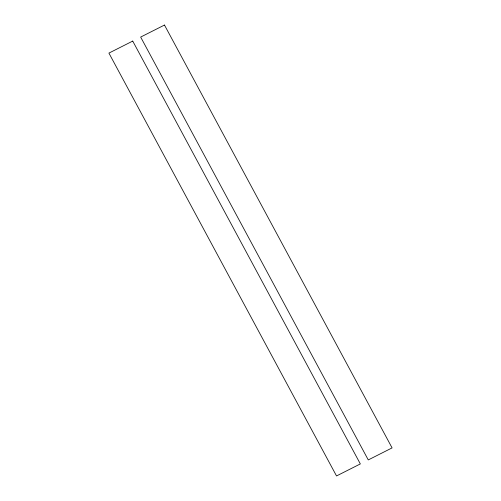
<?xml version="1.0" encoding="UTF-8"?>
<svg xmlns="http://www.w3.org/2000/svg" width="501" height="501" viewBox="0 0 501 501"><rect width="100%" height="100%" fill="white"/><g stroke="black" fill="none" stroke-linecap="round" stroke-linejoin="round"><path stroke-width="0.75" d="M132.727 41.076L108.917 53.1L336.522 475.95L360.338 463.926L132.727 41.076M164.478 25.05L140.662 37.074L368.273 459.924L392.083 447.9L164.478 25.05"/></g></svg>
